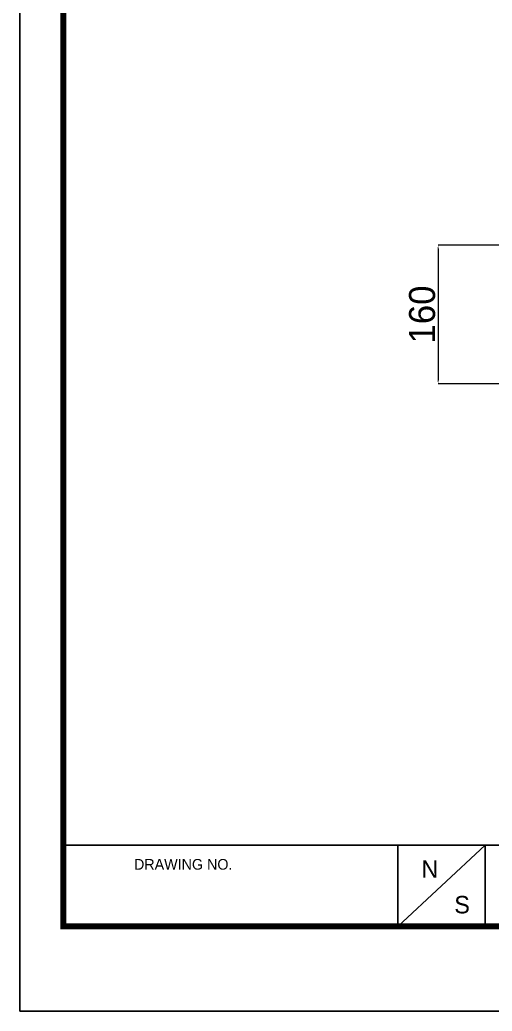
# Model space of a CAD drawing. Extents: x 0 to 3125, y 0 to 2290.
# Drawn here: x 0 to 545, y 0 to 1145 of the extents above; entities that cross this region are included whole.
import ezdxf

# ---------------------------------------------------------------- set-up
doc = ezdxf.new("R2010")
doc.units = 0
doc.header["$LTSCALE"] = 10
doc.header["$MEASUREMENT"] = 0
doc.header["$PDMODE"] = 3
doc.header["$PDSIZE"] = -10
doc.layers.get('0').update_dxf_attribs({"linetype": 'CONTINUOUS'})
doc.layers.get('DEFPOINTS').update_dxf_attribs({"linetype": 'CONTINUOUS'})
doc.styles.add('Daelim Dimension', font='')
doc.styles.get('Daelim Dimension').set_extended_font_data('나눔고딕')
doc.dimstyles.new('DEFAULT', dxfattribs={"dimscale": 2, "dimtxt": 2, "dimasz": 2, "dimexe": 0, "dimexo": 2, "dimgap": 1, "dimtad": 1, "dimdec": 0, "dimzin": 9, "dimdsep": 46, "dimtxsty": 'Daelim Dimension', "dimcen": 0.5, "dimclrd": 5, "dimclre": 5, "dimclrt": 256, "dimadec": 1, "dimazin": 0, "dimtfac": 1, "dimtdec": 0, "dimtix": 1, "dimtmove": 0, "dimatfit": 3, "dimfxl": 1, "dimtolj": 1, "dimtzin": 1, "dimlwd": 9, "dimlwe": 9, "dimarcsym": 0})

# ---------------------------------------------------------------- blocks, each defined once
blk = doc.blocks.new('*D62')
at = {"color": 5, "lineweight": 9, "transparency": 16777216}
for p, q in [((613.2, 884.5), (482.6, 884.5)), ((482.6, 880.5), (482.6, 728.5)), ((613.2, 724.5), (482.6, 724.5))]:
    blk.add_line(p, q, dxfattribs=at)
at = {"color": 5, "transparency": 16777216}
for points in [[(481.9, 880.5), (483.2, 880.5), (482.6, 884.5)], [(481.9, 728.5), (483.2, 728.5), (482.6, 724.5)]]:
    blk.add_solid(points, dxfattribs=at)
at = {"layer": 'DEFPOINTS', "color": 0, "transparency": 16777216}
for p in [(617.2, 884.5), (482.6, 724.5), (617.2, 724.5)]:
    blk.add_point(p, dxfattribs=at)
at = {"color": 7, "transparency": 16777216, "insert": (464.2, 804.5), "char_height": 30, "attachment_point": 5, "rotation": 90, "style": 'Daelim Dimension'}
blk.add_mtext('\\A1;160', dxfattribs=at)

msp = doc.modelspace()

# ---------------------------------------------------------------- linework, layer by layer
at = {"color": 5}
msp.add_line((50.2, 191.8), (2566.3, 191.8), dxfattribs=at)
at = {"color": 5, "ltscale": 40}
for p, q in [((435.9, 191.8), (435.9, 97.7)), ((435.9, 191.8), (435.9, 97.7)), ((536.7, 191.8), (435.9, 97.7)), ((536.7, 191.8), (435.9, 97.7)), ((536.7, 191.8), (536.7, 97.7)), ((536.7, 191.8), (536.7, 97.7))]:
    msp.add_line(p, q, dxfattribs=at)
at = {"ltscale": 0.5}
msp.add_line((50.2, 98), (50.2, 98), dxfattribs=at)
msp.add_lwpolyline([(0, 0), (3124.8, 0), (3124.8, 2289.6), (0, 2289.6)], close=True, dxfattribs=at)
at = {"color": 5, "linetype": 'ByBlock', "lineweight": 200, "const_width": 7.2}
msp.add_lwpolyline([(50.2, 98), (3074.2, 98), (3074.2, 2236.4), (50.2, 2236.4)], close=True, dxfattribs=at)

# ---------------------------------------------------------------- texts
at = {"color": 5, "ltscale": 40, "style": 'Daelim Dimension'}
msp.add_text('DRAWING NO.', height=12.331, dxfattribs=at).set_placement((131.7, 163.4))
at = {"char_height": 20.2, "width": 28.163, "attachment_point": 1, "style": 'Daelim Dimension'}
for s, insert in [('N', (463.3, 174.2)), ('S', (501.2, 133.1))]:
    msp.add_mtext(s, dxfattribs=dict(at, insert=insert))

# ---------------------------------------------------------------- dimensions: what is measured, and where the dimension line sits
dim = msp.add_linear_dim(base=(482.6, 724.5), p1=(617.2, 884.5), p2=(617.2, 724.5), angle=90, dimstyle='DEFAULT', override={"dimtxt": 15, "dimclrd": 5, "dimclre": 5, "dimclrt": 7})
dim.commit()
dim.dimension.update_dxf_attribs({"geometry": '*D62', "text_midpoint": (464.2, 804.5)})

doc.saveas('drawing.dxf')
